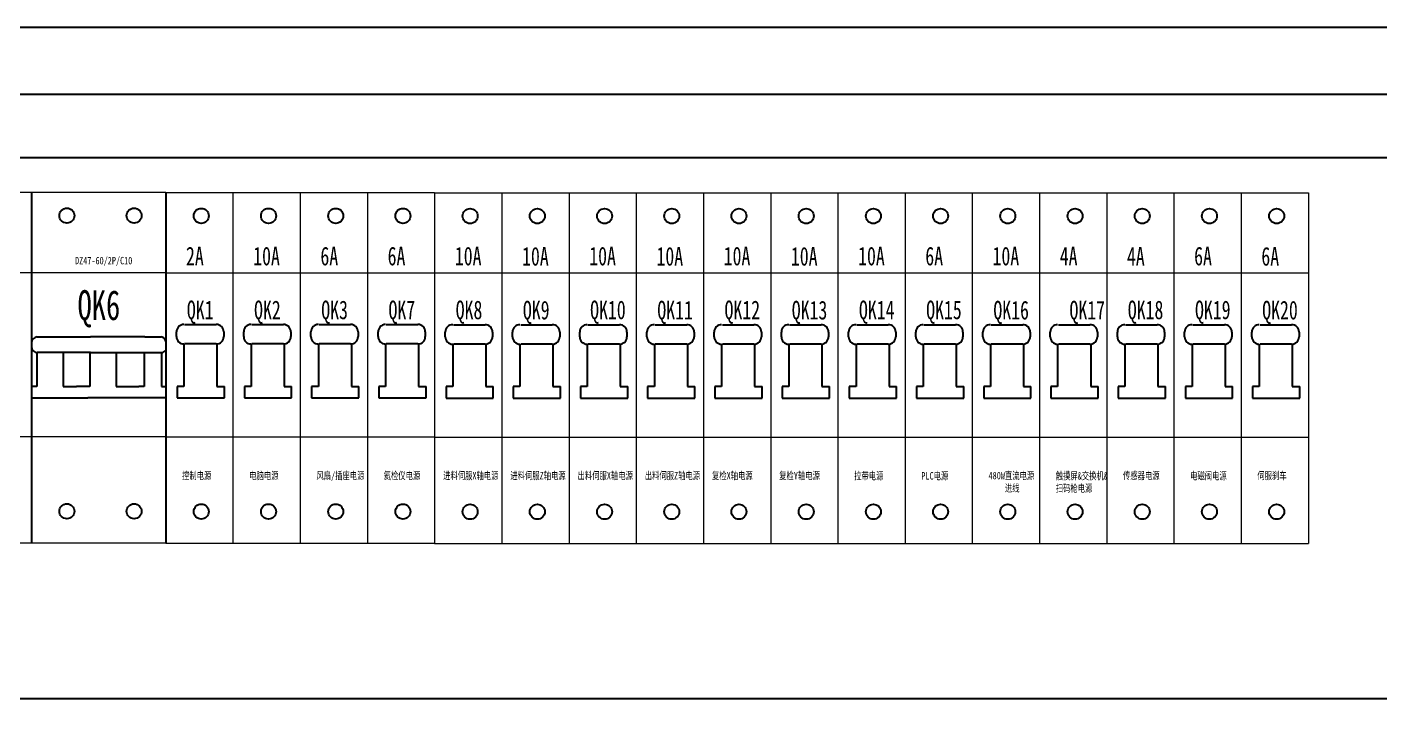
# Model space of a CAD drawing. Header units: millimetres. Extents: x -300 to 54435, y -106 to 60527.
# Drawn here: x 2291 to 2653.3, y 1572.1 to 1756 of the extents above; entities that cross this region are included whole.
import ezdxf

# ---------------------------------------------------------------- set-up
doc = ezdxf.new("R2010")
doc.units = ezdxf.units.MM
doc.layers.add('TEXT', color=2, linetype='Continuous')
doc.layers.add('细实线层', color=7, linetype='Continuous')
doc.styles.add('ST', font='', dxfattribs={"width": 0.8, "height": 300})
doc.styles.get("Standard").update_dxf_attribs({"font": ''})
doc.styles.add('宋', font='', dxfattribs={"width": 0.7})
doc.styles.get('ST').set_extended_font_data('SimSun')
doc.styles.get('Standard').set_extended_font_data('SimSun')
doc.styles.get('宋').set_extended_font_data('SimSun')
doc.dimstyles.new('ISO-25', dxfattribs={"dimtxt": 3, "dimasz": 2.5, "dimexe": 1.25, "dimexo": 0.625, "dimtad": 1, "dimtxsty": 'Standard', "dimcen": 2.5, "dimadec": 0, "dimazin": 0, "dimtfac": 1, "dimtmove": 0, "dimatfit": 3, "dimfxl": 1, "dimarcsym": 0})

# ---------------------------------------------------------------- blocks, each defined once
blk = doc.blocks.new('*D83')
at = {"color": 0, "lineweight": -2, "transparency": 16777216}
for p, q in [((2011.13, 1738.94), (2011.13, 1736.81)), ((2013.63, 1738.06), (3875.24, 1738.06)), ((3877.74, 1738.94), (3877.74, 1736.81))]:
    blk.add_line(p, q, dxfattribs=at)
at = {"color": 0, "transparency": 16777216}
for points in [[(2013.63, 1738.48), (2013.63, 1737.64), (2011.13, 1738.06)], [(3875.24, 1738.48), (3875.24, 1737.64), (3877.74, 1738.06)]]:
    blk.add_solid(points, dxfattribs=at)
at = {"layer": 'Defpoints', "color": 0, "transparency": 16777216}
for p in [(2011.13, 1739.57), (3877.74, 1739.57), (3877.74, 1738.06)]:
    blk.add_point(p, dxfattribs=at)
at = {"color": 0, "transparency": 16777216, "insert": (2944.43, 1740.19), "char_height": 3, "attachment_point": 5}
blk.add_mtext('2000', dxfattribs=at)

msp = doc.modelspace()

# ---------------------------------------------------------------- linework, layer by layer
for p, q in [((2046.126, 1721.019), (3146.743, 1721.019)), ((2292.106, 1711.724), (2292.106, 1617.724)), ((2328.106, 1711.724), (2328.106, 1617.724)), ((2322.506, 1672.944), (2326.974, 1672.944)), ((2322.506, 1668.762), (2326.974, 1668.762)), ((2326.974, 1668.762), (2326.974, 1659.677)), ((2326.974, 1659.677), (2328.106, 1659.677)), ((2331.163, 1659.703), (2331.163, 1656.638)), ((2349.163, 1659.703), (2349.163, 1656.638)), ((2367.163, 1659.703), (2367.163, 1656.638)), ((2385.163, 1659.703), (2385.163, 1656.638)), ((2403.163, 1659.642), (2403.163, 1656.577)), ((2421.163, 1659.642), (2421.163, 1656.577)), ((2439.163, 1659.642), (2439.163, 1656.577)), ((2457.163, 1659.642), (2457.163, 1656.577)), ((2475.163, 1659.642), (2475.163, 1656.577)), ((2493.163, 1659.642), (2493.163, 1656.577)), ((2511.163, 1659.642), (2511.163, 1656.577)), ((2529.163, 1659.642), (2529.163, 1656.577)), ((2547.163, 1659.642), (2547.163, 1656.577)), ((2565.163, 1659.642), (2565.163, 1656.577)), ((2583.163, 1659.642), (2583.163, 1656.577)), ((2601.163, 1659.642), (2601.163, 1656.577)), ((2619.163, 1659.642), (2619.163, 1656.577)), ((2331.163, 1656.638), (2343.82, 1656.638)), ((2349.163, 1656.638), (2361.82, 1656.638)), ((2367.163, 1656.638), (2379.82, 1656.638)), ((2385.163, 1656.638), (2397.82, 1656.638)), ((2403.163, 1656.577), (2415.82, 1656.577)), ((2421.163, 1656.577), (2433.82, 1656.577)), ((2439.163, 1656.577), (2451.82, 1656.577)), ((2457.163, 1656.577), (2469.82, 1656.577)), ((2475.163, 1656.577), (2487.82, 1656.577)), ((2493.163, 1656.577), (2505.82, 1656.577)), ((2511.163, 1656.577), (2523.82, 1656.577)), ((2529.163, 1656.577), (2541.82, 1656.577)), ((2547.163, 1656.577), (2559.82, 1656.577)), ((2565.163, 1656.577), (2577.82, 1656.577)), ((2583.163, 1656.577), (2595.82, 1656.577)), ((2601.163, 1656.577), (2613.82, 1656.577)), ((2619.163, 1656.577), (2631.82, 1656.577)), ((2046.126, 1576.019), (3146.743, 1576.019))]:
    msp.add_line(p, q)
at = {"color": 0}
for p, q in [((2330.967, 1673.059), (2330.967, 1674.286)), ((2333.163, 1676.286), (2341.614, 1676.286)), ((2343.614, 1674.286), (2343.614, 1673.059)), ((2348.967, 1673.059), (2348.967, 1674.286)), ((2351.163, 1676.286), (2359.614, 1676.286)), ((2361.614, 1674.286), (2361.614, 1673.059)), ((2366.967, 1673.059), (2366.967, 1674.286)), ((2369.163, 1676.286), (2377.614, 1676.286)), ((2379.614, 1674.286), (2379.614, 1673.059)), ((2384.967, 1673.059), (2384.967, 1674.286)), ((2387.163, 1676.286), (2395.614, 1676.286)), ((2397.614, 1674.286), (2397.614, 1673.059)), ((2402.967, 1672.998), (2402.967, 1674.225)), ((2405.163, 1676.225), (2413.614, 1676.225)), ((2415.614, 1674.225), (2415.614, 1672.998)), ((2420.967, 1672.998), (2420.967, 1674.225)), ((2423.163, 1676.225), (2431.614, 1676.225)), ((2433.614, 1674.225), (2433.614, 1672.998)), ((2438.967, 1672.998), (2438.967, 1674.225)), ((2441.163, 1676.225), (2449.614, 1676.225)), ((2451.614, 1674.225), (2451.614, 1672.998)), ((2456.967, 1672.998), (2456.967, 1674.225)), ((2459.163, 1676.225), (2467.614, 1676.225)), ((2469.614, 1674.225), (2469.614, 1672.998)), ((2474.967, 1672.998), (2474.967, 1674.225)), ((2477.163, 1676.225), (2485.614, 1676.225)), ((2487.614, 1674.225), (2487.614, 1672.998)), ((2492.967, 1672.998), (2492.967, 1674.225)), ((2495.163, 1676.225), (2503.614, 1676.225)), ((2505.614, 1674.225), (2505.614, 1672.998)), ((2510.967, 1672.998), (2510.967, 1674.225)), ((2513.163, 1676.225), (2521.614, 1676.225)), ((2523.614, 1674.225), (2523.614, 1672.998)), ((2528.967, 1672.998), (2528.967, 1674.225)), ((2531.163, 1676.225), (2539.614, 1676.225)), ((2541.614, 1674.225), (2541.614, 1672.998)), ((2546.967, 1672.998), (2546.967, 1674.225)), ((2549.163, 1676.225), (2557.614, 1676.225)), ((2559.614, 1674.225), (2559.614, 1672.998)), ((2564.967, 1672.998), (2564.967, 1674.225)), ((2567.163, 1676.225), (2575.614, 1676.225)), ((2577.614, 1674.225), (2577.614, 1672.998)), ((2582.967, 1672.998), (2582.967, 1674.225)), ((2585.163, 1676.225), (2593.614, 1676.225)), ((2595.614, 1674.225), (2595.614, 1672.998)), ((2600.967, 1672.998), (2600.967, 1674.225)), ((2603.163, 1676.225), (2611.614, 1676.225)), ((2613.614, 1674.225), (2613.614, 1672.998)), ((2618.967, 1672.998), (2618.967, 1674.225)), ((2621.163, 1676.225), (2629.614, 1676.225)), ((2631.614, 1674.225), (2631.614, 1672.998)), ((2293.706, 1672.944), (2307.944, 1672.944)), ((2322.506, 1672.944), (2307.944, 1672.944)), ((2332.967, 1671.059), (2332.967, 1659.703)), ((2341.614, 1671.059), (2333.163, 1671.059)), ((2341.81, 1671.059), (2341.81, 1659.703)), ((2350.967, 1671.059), (2350.967, 1659.703)), ((2359.614, 1671.059), (2351.163, 1671.059)), ((2359.81, 1671.059), (2359.81, 1659.703)), ((2368.967, 1671.059), (2368.967, 1659.703)), ((2377.614, 1671.059), (2369.163, 1671.059)), ((2377.81, 1671.059), (2377.81, 1659.703)), ((2386.967, 1671.059), (2386.967, 1659.703)), ((2395.614, 1671.059), (2387.163, 1671.059)), ((2395.81, 1671.059), (2395.81, 1659.703)), ((2404.967, 1670.998), (2404.967, 1659.642)), ((2413.614, 1670.998), (2405.163, 1670.998)), ((2413.81, 1670.998), (2413.81, 1659.642)), ((2422.967, 1670.998), (2422.967, 1659.642)), ((2431.614, 1670.998), (2423.163, 1670.998)), ((2431.81, 1670.998), (2431.81, 1659.642)), ((2440.967, 1670.998), (2440.967, 1659.642)), ((2449.614, 1670.998), (2441.163, 1670.998)), ((2449.81, 1670.998), (2449.81, 1659.642)), ((2458.967, 1670.998), (2458.967, 1659.642)), ((2467.614, 1670.998), (2459.163, 1670.998)), ((2467.81, 1670.998), (2467.81, 1659.642)), ((2476.967, 1670.998), (2476.967, 1659.642)), ((2485.614, 1670.998), (2477.163, 1670.998)), ((2485.81, 1670.998), (2485.81, 1659.642)), ((2494.967, 1670.998), (2494.967, 1659.642)), ((2503.614, 1670.998), (2495.163, 1670.998)), ((2503.81, 1670.998), (2503.81, 1659.642)), ((2512.967, 1670.998), (2512.967, 1659.642)), ((2521.614, 1670.998), (2513.163, 1670.998)), ((2521.81, 1670.998), (2521.81, 1659.642)), ((2530.967, 1670.998), (2530.967, 1659.642)), ((2539.614, 1670.998), (2531.163, 1670.998)), ((2539.81, 1670.998), (2539.81, 1659.642)), ((2548.967, 1670.998), (2548.967, 1659.642)), ((2557.614, 1670.998), (2549.163, 1670.998)), ((2557.81, 1670.998), (2557.81, 1659.642)), ((2566.967, 1670.998), (2566.967, 1659.642)), ((2575.614, 1670.998), (2567.163, 1670.998)), ((2575.81, 1670.998), (2575.81, 1659.642)), ((2584.967, 1670.998), (2584.967, 1659.642)), ((2593.614, 1670.998), (2585.163, 1670.998)), ((2593.81, 1670.998), (2593.81, 1659.642)), ((2602.967, 1670.998), (2602.967, 1659.642)), ((2611.614, 1670.998), (2603.163, 1670.998)), ((2611.81, 1670.998), (2611.81, 1659.642)), ((2620.967, 1670.998), (2620.967, 1659.642)), ((2629.614, 1670.998), (2621.163, 1670.998)), ((2629.81, 1670.998), (2629.81, 1659.642)), ((2293.549, 1668.762), (2293.549, 1659.677)), ((2307.944, 1668.762), (2293.706, 1668.762)), ((2300.623, 1668.762), (2300.623, 1659.677)), ((2307.788, 1668.762), (2307.788, 1659.677)), ((2307.944, 1668.762), (2322.506, 1668.762)), ((2314.862, 1668.762), (2314.862, 1659.677)), ((2322.349, 1668.762), (2322.349, 1659.677)), ((2293.549, 1659.677), (2292.106, 1659.677)), ((2300.623, 1659.677), (2304.206, 1659.677)), ((2307.788, 1659.677), (2304.206, 1659.677)), ((2314.862, 1659.677), (2320.906, 1659.677)), ((2322.349, 1659.677), (2320.906, 1659.677)), ((2332.967, 1659.703), (2331.163, 1659.703)), ((2341.81, 1659.703), (2343.82, 1659.703)), ((2350.967, 1659.703), (2349.163, 1659.703)), ((2359.81, 1659.703), (2361.82, 1659.703)), ((2368.967, 1659.703), (2367.163, 1659.703)), ((2377.81, 1659.703), (2379.82, 1659.703)), ((2386.967, 1659.703), (2385.163, 1659.703)), ((2395.81, 1659.703), (2397.82, 1659.703)), ((2404.967, 1659.642), (2403.163, 1659.642)), ((2413.81, 1659.642), (2415.82, 1659.642)), ((2422.967, 1659.642), (2421.163, 1659.642)), ((2431.81, 1659.642), (2433.82, 1659.642)), ((2440.967, 1659.642), (2439.163, 1659.642)), ((2449.81, 1659.642), (2451.82, 1659.642)), ((2458.967, 1659.642), (2457.163, 1659.642)), ((2467.81, 1659.642), (2469.82, 1659.642)), ((2476.967, 1659.642), (2475.163, 1659.642)), ((2485.81, 1659.642), (2487.82, 1659.642)), ((2494.967, 1659.642), (2493.163, 1659.642)), ((2503.81, 1659.642), (2505.82, 1659.642)), ((2512.967, 1659.642), (2511.163, 1659.642)), ((2521.81, 1659.642), (2523.82, 1659.642)), ((2530.967, 1659.642), (2529.163, 1659.642)), ((2539.81, 1659.642), (2541.82, 1659.642)), ((2548.967, 1659.642), (2547.163, 1659.642)), ((2557.81, 1659.642), (2559.82, 1659.642)), ((2566.967, 1659.642), (2565.163, 1659.642)), ((2575.81, 1659.642), (2577.82, 1659.642)), ((2584.967, 1659.642), (2583.163, 1659.642)), ((2593.81, 1659.642), (2595.82, 1659.642)), ((2602.967, 1659.642), (2601.163, 1659.642)), ((2611.81, 1659.642), (2613.82, 1659.642)), ((2620.967, 1659.642), (2619.163, 1659.642)), ((2629.81, 1659.642), (2631.82, 1659.642)), ((2292.106, 1656.613), (2307.231, 1656.613)), ((2328.106, 1656.613), (2307.231, 1656.613))]:
    msp.add_line(p, q, dxfattribs=at)
msp.add_lwpolyline([(3146.743, 1296.019), (2011.126, 1296.019), (2011.126, 1756.019), (3347.927, 1756.019)])
at = {"color": 0, "linetype": 'Continuous'}
for centre in [(2301.619, 1705.466), (2319.619, 1705.466), (2337.619, 1705.405), (2355.619, 1705.405), (2373.619, 1705.405), (2391.619, 1705.405), (2409.619, 1705.344), (2427.619, 1705.344), (2445.619, 1705.344), (2463.619, 1705.344), (2481.619, 1705.344), (2499.619, 1705.344), (2517.619, 1705.344), (2535.619, 1705.344), (2553.619, 1705.344), (2571.619, 1705.344), (2589.619, 1705.344), (2607.619, 1705.344), (2625.619, 1705.344), (2301.619, 1626.205), (2319.619, 1626.205), (2337.619, 1626.144), (2355.619, 1626.144), (2373.619, 1626.144), (2391.619, 1626.144), (2409.619, 1626.083), (2427.619, 1626.083), (2445.619, 1626.083), (2463.619, 1626.083), (2481.619, 1626.083), (2499.619, 1626.083), (2517.619, 1626.083), (2535.619, 1626.083), (2553.619, 1626.083), (2571.619, 1626.083), (2589.619, 1626.083), (2607.619, 1626.083), (2625.619, 1626.083)]:
    msp.add_circle(centre, 2.01, dxfattribs=at)
at = {"color": 0}
for centre, radius, start, end in [((2332.967, 1674.286), 2, 90, 180), ((2341.614, 1674.286), 2, 0, 90), ((2350.967, 1674.286), 2, 90, 180), ((2359.614, 1674.286), 2, 0, 90), ((2368.967, 1674.286), 2, 90, 180), ((2377.614, 1674.286), 2, 0, 90), ((2386.967, 1674.286), 2, 90, 180), ((2395.614, 1674.286), 2, 0, 90), ((2404.967, 1674.225), 2, 90, 180), ((2413.614, 1674.225), 2, 0, 90), ((2422.967, 1674.225), 2, 90, 180), ((2431.614, 1674.225), 2, 0, 90), ((2440.967, 1674.225), 2, 90, 180), ((2449.614, 1674.225), 2, 0, 90), ((2458.967, 1674.225), 2, 90, 180), ((2467.614, 1674.225), 2, 0, 90), ((2476.967, 1674.225), 2, 90, 180), ((2485.614, 1674.225), 2, 0, 90), ((2494.967, 1674.225), 2, 90, 180), ((2503.614, 1674.225), 2, 0, 90), ((2512.967, 1674.225), 2, 90, 180), ((2521.614, 1674.225), 2, 0, 90), ((2530.967, 1674.225), 2, 90, 180), ((2539.614, 1674.225), 2, 0, 90), ((2548.967, 1674.225), 2, 90, 180), ((2557.614, 1674.225), 2, 0, 90), ((2566.967, 1674.225), 2, 90, 180), ((2575.614, 1674.225), 2, 0, 90), ((2584.967, 1674.225), 2, 90, 180), ((2593.614, 1674.225), 2, 0, 90), ((2602.967, 1674.225), 2, 90, 180), ((2611.614, 1674.225), 2, 0, 90), ((2620.967, 1674.225), 2, 90, 180), ((2629.614, 1674.225), 2, 0, 90), ((2293.706, 1671.344), 1.6, 90, 180), ((2293.706, 1670.362), 1.6, 180, 270), ((2332.967, 1673.059), 2, 180, 270), ((2341.614, 1673.059), 2, 270, 0), ((2350.967, 1673.059), 2, 180, 270), ((2359.614, 1673.059), 2, 270, 0), ((2368.967, 1673.059), 2, 180, 270), ((2377.614, 1673.059), 2, 270, 0), ((2386.967, 1673.059), 2, 180, 270), ((2395.614, 1673.059), 2, 270, 0), ((2404.967, 1672.998), 2, 180, 270), ((2413.614, 1672.998), 2, 270, 0), ((2422.967, 1672.998), 2, 180, 270), ((2431.614, 1672.998), 2, 270, 0), ((2440.967, 1672.998), 2, 180, 270), ((2449.614, 1672.998), 2, 270, 0), ((2458.967, 1672.998), 2, 180, 270), ((2467.614, 1672.998), 2, 270, 0), ((2476.967, 1672.998), 2, 180, 270), ((2485.614, 1672.998), 2, 270, 0), ((2494.967, 1672.998), 2, 180, 270), ((2503.614, 1672.998), 2, 270, 0), ((2512.967, 1672.998), 2, 180, 270), ((2521.614, 1672.998), 2, 270, 0), ((2530.967, 1672.998), 2, 180, 270), ((2539.614, 1672.998), 2, 270, 0), ((2548.967, 1672.998), 2, 180, 270), ((2557.614, 1672.998), 2, 270, 0), ((2566.967, 1672.998), 2, 180, 270), ((2575.614, 1672.998), 2, 270, 0), ((2584.967, 1672.998), 2, 180, 270), ((2593.614, 1672.998), 2, 270, 0), ((2602.967, 1672.998), 2, 180, 270), ((2611.614, 1672.998), 2, 270, 0), ((2620.967, 1672.998), 2, 180, 270), ((2629.614, 1672.998), 2, 270, 0)]:
    msp.add_arc(centre, radius, start, end, dxfattribs=at)
for centre, radius, start, end in [((2326.851, 1671.693), 1.257, 356.39542, 84.38697), ((2326.83, 1670.523), 1.766, 274.67105, 316.24287)]:
    msp.add_arc(centre, radius, start, end)
at = {"layer": 'TEXT', "linetype": 'Continuous'}
for p, q in [((2343.82, 1656.638), (2343.82, 1659.703)), ((2361.82, 1656.638), (2361.82, 1659.703)), ((2379.82, 1656.638), (2379.82, 1659.703)), ((2397.82, 1656.638), (2397.82, 1659.703)), ((2415.82, 1656.577), (2415.82, 1659.642)), ((2433.82, 1656.577), (2433.82, 1659.642)), ((2451.82, 1656.577), (2451.82, 1659.642)), ((2469.82, 1656.577), (2469.82, 1659.642)), ((2487.82, 1656.577), (2487.82, 1659.642)), ((2505.82, 1656.577), (2505.82, 1659.642)), ((2523.82, 1656.577), (2523.82, 1659.642)), ((2541.82, 1656.577), (2541.82, 1659.642)), ((2559.82, 1656.577), (2559.82, 1659.642)), ((2577.82, 1656.577), (2577.82, 1659.642)), ((2595.82, 1656.577), (2595.82, 1659.642)), ((2613.82, 1656.577), (2613.82, 1659.642)), ((2631.82, 1656.577), (2631.82, 1659.642))]:
    msp.add_line(p, q, dxfattribs=at)
at = {"layer": '细实线层', "lineweight": 0}
for p, q in [((2274.106, 1711.724), (2292.106, 1711.724)), ((2292.106, 1711.724), (2292.106, 1617.724)), ((2292.106, 1711.724), (2292.106, 1617.724)), ((2292.106, 1711.724), (2292.106, 1617.724)), ((2292.106, 1711.724), (2310.106, 1711.724)), ((2310.106, 1711.724), (2328.106, 1711.724)), ((2328.106, 1711.663), (2346.106, 1711.663)), ((2346.106, 1711.663), (2346.106, 1617.663)), ((2346.106, 1711.663), (2346.106, 1617.663)), ((2346.106, 1711.663), (2364.106, 1711.663)), ((2364.106, 1711.663), (2364.106, 1617.663)), ((2364.106, 1711.663), (2364.106, 1617.663)), ((2364.106, 1711.663), (2382.106, 1711.663)), ((2382.106, 1711.663), (2382.106, 1617.663)), ((2382.106, 1711.663), (2382.106, 1617.663)), ((2382.106, 1711.663), (2400.106, 1711.663)), ((2400.106, 1711.663), (2400.106, 1617.663)), ((2400.106, 1711.602), (2400.106, 1617.602)), ((2400.106, 1711.602), (2418.106, 1711.602)), ((2418.106, 1711.602), (2418.106, 1617.602)), ((2418.106, 1711.602), (2418.106, 1617.602)), ((2418.106, 1711.602), (2436.106, 1711.602)), ((2436.106, 1711.602), (2436.106, 1617.602)), ((2436.106, 1711.602), (2436.106, 1617.602)), ((2436.106, 1711.602), (2454.106, 1711.602)), ((2454.106, 1711.602), (2454.106, 1617.602)), ((2454.106, 1711.602), (2454.106, 1617.602)), ((2454.106, 1711.602), (2472.106, 1711.602)), ((2472.106, 1711.602), (2472.106, 1617.602)), ((2472.106, 1711.602), (2472.106, 1617.602)), ((2472.106, 1711.602), (2490.106, 1711.602)), ((2490.106, 1711.602), (2490.106, 1617.602)), ((2490.106, 1711.602), (2490.106, 1617.602)), ((2490.106, 1711.602), (2508.106, 1711.602)), ((2508.106, 1711.602), (2526.106, 1711.602)), ((2508.106, 1711.602), (2508.106, 1617.602)), ((2508.106, 1711.602), (2508.106, 1617.602)), ((2526.106, 1711.602), (2526.106, 1617.602)), ((2526.106, 1711.602), (2526.106, 1617.602)), ((2526.106, 1711.602), (2544.106, 1711.602)), ((2544.106, 1711.602), (2544.106, 1617.602)), ((2544.106, 1711.602), (2544.106, 1617.602)), ((2544.106, 1711.602), (2562.106, 1711.602)), ((2562.106, 1711.602), (2562.106, 1617.602)), ((2562.106, 1711.602), (2562.106, 1617.602)), ((2562.106, 1711.602), (2580.106, 1711.602)), ((2580.106, 1711.602), (2580.106, 1617.602)), ((2580.106, 1711.602), (2580.106, 1617.602)), ((2580.106, 1711.602), (2598.106, 1711.602)), ((2598.106, 1711.602), (2598.106, 1617.602)), ((2598.106, 1711.602), (2598.106, 1617.602)), ((2598.106, 1711.602), (2598.106, 1617.602)), ((2598.106, 1711.602), (2616.106, 1711.602)), ((2616.106, 1711.602), (2616.106, 1617.602)), ((2616.106, 1711.602), (2616.106, 1617.602)), ((2616.106, 1711.602), (2634.106, 1711.602)), ((2634.106, 1711.602), (2634.106, 1617.602)), ((2274.106, 1690.224), (2292.106, 1690.224)), ((2292.106, 1690.224), (2310.106, 1690.224)), ((2310.106, 1690.224), (2328.106, 1690.224)), ((2328.106, 1690.163), (2346.106, 1690.163)), ((2346.106, 1690.163), (2364.106, 1690.163)), ((2364.106, 1690.163), (2382.106, 1690.163)), ((2382.106, 1690.163), (2400.106, 1690.163)), ((2400.106, 1690.102), (2418.106, 1690.102)), ((2418.106, 1690.102), (2436.106, 1690.102)), ((2436.106, 1690.102), (2454.106, 1690.102)), ((2454.106, 1690.102), (2472.106, 1690.102)), ((2472.106, 1690.102), (2490.106, 1690.102)), ((2490.106, 1690.102), (2508.106, 1690.102)), ((2508.106, 1690.102), (2526.106, 1690.102)), ((2526.106, 1690.102), (2544.106, 1690.102)), ((2544.106, 1690.102), (2562.106, 1690.102)), ((2562.106, 1690.102), (2580.106, 1690.102)), ((2580.106, 1690.102), (2598.106, 1690.102)), ((2598.106, 1690.102), (2616.106, 1690.102)), ((2616.106, 1690.102), (2634.106, 1690.102)), ((2274.106, 1646.224), (2292.106, 1646.224)), ((2292.106, 1646.224), (2310.106, 1646.224)), ((2310.106, 1646.224), (2328.106, 1646.224)), ((2328.106, 1646.163), (2346.106, 1646.163)), ((2346.106, 1646.163), (2364.106, 1646.163)), ((2364.106, 1646.163), (2382.106, 1646.163)), ((2382.106, 1646.163), (2400.106, 1646.163)), ((2400.106, 1646.102), (2418.106, 1646.102)), ((2418.106, 1646.102), (2436.106, 1646.102)), ((2436.106, 1646.102), (2454.106, 1646.102)), ((2454.106, 1646.102), (2472.106, 1646.102)), ((2472.106, 1646.102), (2490.106, 1646.102)), ((2490.106, 1646.102), (2508.106, 1646.102)), ((2508.106, 1646.102), (2526.106, 1646.102)), ((2526.106, 1646.102), (2544.106, 1646.102)), ((2544.106, 1646.102), (2562.106, 1646.102)), ((2562.106, 1646.102), (2580.106, 1646.102)), ((2580.106, 1646.102), (2598.106, 1646.102)), ((2598.106, 1646.102), (2616.106, 1646.102)), ((2616.106, 1646.102), (2634.106, 1646.102)), ((2274.106, 1617.724), (2292.106, 1617.724)), ((2292.106, 1617.724), (2310.106, 1617.724)), ((2310.106, 1617.724), (2328.106, 1617.724)), ((2328.106, 1617.663), (2346.106, 1617.663)), ((2346.106, 1617.663), (2364.106, 1617.663)), ((2364.106, 1617.663), (2382.106, 1617.663)), ((2382.106, 1617.663), (2400.106, 1617.663)), ((2400.106, 1617.602), (2418.106, 1617.602)), ((2418.106, 1617.602), (2436.106, 1617.602)), ((2436.106, 1617.602), (2454.106, 1617.602)), ((2454.106, 1617.602), (2472.106, 1617.602)), ((2472.106, 1617.602), (2490.106, 1617.602)), ((2490.106, 1617.602), (2508.106, 1617.602)), ((2508.106, 1617.602), (2526.106, 1617.602)), ((2526.106, 1617.602), (2544.106, 1617.602)), ((2544.106, 1617.602), (2562.106, 1617.602)), ((2562.106, 1617.602), (2580.106, 1617.602)), ((2580.106, 1617.602), (2598.106, 1617.602)), ((2598.106, 1617.602), (2616.106, 1617.602)), ((2616.106, 1617.602), (2634.106, 1617.602))]:
    msp.add_line(p, q, dxfattribs=at)

# ---------------------------------------------------------------- texts
at = {"lineweight": 0, "char_height": 2, "attachment_point": 1, "style": '宋'}
for s, insert, width in [('控制电源', (2332.458, 1636.775), 14.95364), ('电脑电源', (2350.458, 1636.775), 14.95364), ('{\\fSimSun|b0|i0|c134|p2;风扇/插座电源}', (2368.458, 1636.775), 15.2203), ('氦检仪电源', (2386.458, 1636.775), 13.6203), ('进料伺服X轴电源', (2402.391, 1636.775), 14.95364), ('进料伺服Z轴电源', (2420.391, 1636.775), 14.95364), ('出料伺服X轴电源', (2438.391, 1636.775), 14.95364), ('出料伺服Z轴电源', (2456.391, 1636.775), 14.95364), ('复检X轴电源', (2474.391, 1636.775), 14.95364), ('复检Y轴电源', (2492.391, 1636.775), 14.95364), ('拉带电源', (2512.458, 1636.714), 14.95364), ('PLC电源', (2530.458, 1636.714), 14.95364), ('480W直流电源\\P    进线', (2548.458, 1636.775), 12.6341), ('触摸屏&交换机&\\P扫码枪电源', (2566.458, 1636.714), 14.95364), ('传感器电源', (2584.458, 1636.775), 14.95364), ('电磁阀电源', (2602.458, 1636.714), 14.95364), ('伺服刹车', (2620.458, 1636.775), 14.95364)]:
    msp.add_mtext(s, dxfattribs=dict(at, insert=insert, width=width))
at = {"layer": 'TEXT', "color": 0, "style": 'ST', "width": 0.7}
for s, height, p in [('2A', 5, (2333.521, 1692.129)), ('10A', 5, (2351.521, 1692.129)), ('6A', 5, (2369.521, 1692.129)), ('6A', 5, (2387.521, 1692.129)), ('10A', 5, (2405.521, 1692.129)), ('10A', 5, (2423.521, 1692.068)), ('10A', 5, (2441.521, 1692.129)), ('10A', 5, (2459.521, 1692.068)), ('10A', 5, (2477.521, 1692.129)), ('10A', 5, (2495.521, 1692.068)), ('10A', 5, (2513.521, 1692.129)), ('6A', 5, (2531.521, 1692.129)), ('10A', 5, (2549.521, 1692.129)), ('4A', 5, (2567.521, 1692.129)), ('4A', 5, (2585.521, 1692.068)), ('6A', 5, (2603.521, 1692.129)), ('6A', 5, (2621.521, 1692.068)), ('DZ47-60/2P/C10', 2, (2303.81, 1692.413)), ('QK6', 8, (2304.483, 1677.471)), ('QK1', 5, (2333.753, 1677.7)), ('QK2', 5, (2351.753, 1677.7)), ('QK3', 5, (2369.753, 1677.7)), ('QK7', 5, (2387.753, 1677.7)), ('QK8', 5, (2405.753, 1677.7)), ('QK9', 5, (2423.753, 1677.639)), ('QK10', 5, (2441.753, 1677.7)), ('QK11', 5, (2459.753, 1677.639)), ('QK12', 5, (2477.753, 1677.7)), ('QK13', 5, (2495.753, 1677.639)), ('QK14', 5, (2513.753, 1677.7)), ('QK15', 5, (2531.753, 1677.7)), ('QK16', 5, (2549.753, 1677.639)), (' QK17', 5, (2567.753, 1677.639)), ('QK18', 5, (2585.753, 1677.7)), ('QK19', 5, (2603.753, 1677.7)), ('QK20', 5, (2621.753, 1677.639))]:
    msp.add_text(s, height=height, dxfattribs=at).set_placement(p)

# ---------------------------------------------------------------- dimensions: what is measured, and where the dimension line sits
dim = msp.add_linear_dim(base=(3877.738, 1738.06), p1=(2011.126, 1739.566), p2=(3877.738, 1739.566), text='2000', dimstyle='ISO-25')
dim.commit()
dim.dimension.update_dxf_attribs({"geometry": '*D83', "text_midpoint": (2944.432, 1740.185)})

doc.saveas('drawing.dxf')
